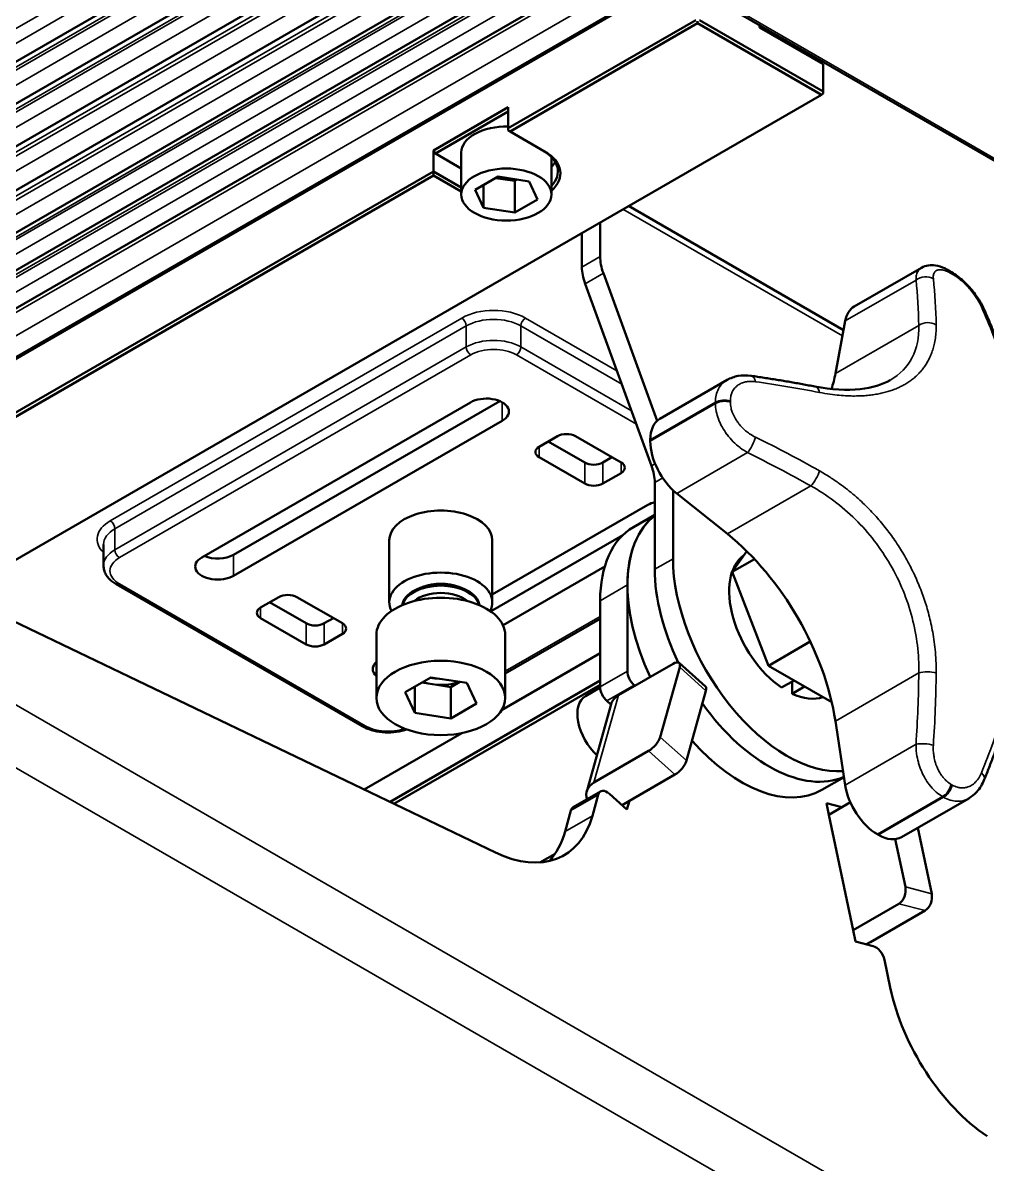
# Model space of a CAD drawing. Header units: millimetres. Extents: x 0 to 3000, y 0 to 3000.
# Drawn here: x 1003 to 1077.9, y 812.2 to 900.9 of the extents above; entities that cross this region are included whole.
import ezdxf

# ---------------------------------------------------------------- set-up
doc = ezdxf.new("R2010")
doc.units = ezdxf.units.MM
doc.layers.add('Visible (ANSI)', color=7, linetype='Continuous', lineweight=50)
doc.layers.add('Visible Narrow (ANSI)', color=7, linetype='Continuous', lineweight=35)

msp = doc.modelspace()

# ---------------------------------------------------------------- linework, layer by layer
at = {"layer": 'Visible (ANSI)'}
for p, q in [((1054.0178, 927.6239), (499.57, 607.5133)), ((1054.3794, 924.5743), (878.9383, 823.2834)), ((1054.7487, 921.4592), (884.0781, 822.9225)), ((1055.127, 918.2683), (887.9285, 821.7362)), ((1055.3853, 915.1171), (890.7021, 820.0372)), ((1055.3899, 912.2042), (892.3579, 818.0776)), ((1055.3899, 909.2543), (893.4488, 815.7575)), ((1055.2478, 905.2407), (907.0382, 819.6719)), ((1107.7308, 873.2305), (1057.4118, 902.2822)), ((1040.6814, 892.6667), (1055.2478, 901.0766)), ((1055.3892, 900.8317), (1055.3892, 900.995)), ((1055.5306, 901.0766), (1065.1473, 895.5244)), ((1040.8228, 892.4217), (1055.3892, 900.8317)), ((1055.3892, 900.8317), (1065.0059, 895.2795)), ((1060.1975, 900.5051), (1060.1975, 900.6738)), ((1065.1473, 897.6473), (1060.1975, 900.5051)), ((1065.1473, 895.5244), (1065.1473, 897.6473)), ((1065.0059, 895.2795), (997.8457, 856.5045)), ((1065.0059, 895.2795), (1065.1473, 895.3611)), ((1065.1473, 895.3611), (1065.1473, 895.5244)), ((1040.6814, 894.2997), (1034.8831, 890.9521)), ((1040.6814, 893.9731), (1035.0245, 890.7071)), ((1040.6814, 892.6667), (1040.6814, 894.2997)), ((1040.6814, 892.6667), (1040.6814, 892.5034)), ((1040.6814, 892.5034), (1040.8228, 892.4217)), ((1043.5098, 890.8704), (1040.8228, 892.4217)), ((1034.8831, 890.9521), (1034.8831, 889.3191)), ((1034.8831, 890.9521), (1035.0245, 890.7071)), ((1037.04, 889.5435), (1035.0245, 890.7071)), ((1037.04, 890.7888), (1037.04, 887.5228)), ((1044.04, 890.4371), (1044.04, 887.5228)), ((984.1128, 860.0068), (1034.8831, 889.3191)), ((984.2543, 859.7619), (1034.8831, 888.9925)), ((1034.8831, 888.9925), (1034.8831, 889.3191)), ((1034.8831, 889.3191), (1037.04, 888.0738)), ((1034.8831, 888.9925), (1037.04, 887.7472)), ((1038.1251, 887.8963), (1039.8929, 888.917)), ((1041.187, 888.5781), (1039.7034, 888.8076)), ((1042.3077, 888.5434), (1039.8929, 888.917)), ((1041.3765, 888.6875), (1041.187, 888.5781)), ((1041.187, 888.5781), (1041.187, 886.1286)), ((1042.9548, 887.1492), (1042.3077, 888.5434)), ((1038.1251, 887.8963), (1038.7722, 886.5021)), ((1038.7722, 888.2699), (1038.7722, 886.5021)), ((1042.9548, 887.1492), (1041.187, 886.1286)), ((1038.7722, 886.5021), (1041.187, 886.1286)), ((1050.0303, 886.6333), (1066.7226, 876.996)), ((1047.8232, 882.7054), (1047.8232, 885.3591)), ((1046.4089, 881.8889), (1046.4089, 884.5426)), ((1052.2495, 869.9542), (1048.0727, 881.4087)), ((1067.5539, 878.822), (1072.7744, 881.836)), ((1072.7744, 881.836), (1072.7743, 881.836)), ((1046.6585, 880.5922), (1051.8162, 866.4476)), ((1066.8549, 877.7071), (1066.0925, 873.6114)), ((1071.6097, 874.1744), (1071.6097, 874.1744)), ((1057.6783, 873.1203), (1052.4579, 870.1063)), ((1070.3559, 873.1089), (1070.3559, 873.1089)), ((1037.7469, 871.3765), (1016.8872, 859.3332)), ((1019.3621, 859.5373), (1040.0323, 871.4713)), ((1019.3621, 857.9044), (1040.2218, 869.9477)), ((1044.4998, 868.7433), (1043.0855, 867.9269)), ((1043.7926, 868.3351), (1046.6211, 866.7021)), ((1049.4495, 866.7021), (1045.914, 868.7433)), ((1043.0855, 867.1104), (1046.6211, 865.0691)), ((1048.0353, 866.7021), (1048.7424, 867.1104)), ((1048.0353, 865.0691), (1049.4495, 865.8856)), ((1052.0658, 858.4147), (1052.0658, 865.1508)), ((1053.48, 859.2312), (1053.48, 864.5557)), ((1053.7729, 864.2999), (1057.7011, 861.1516)), ((1064.8346, 864.5034), (1064.8347, 864.5034)), ((1051.5355, 863.4157), (1039.4488, 856.4375)), ((1050.412, 861.6874), (1052.0658, 862.6422)), ((1039.3202, 855.1384), (1049.5909, 861.0683)), ((1009.2557, 858.7004), (1009.2557, 860.3334)), ((1031.4488, 860.66), (1031.4488, 855.8427)), ((1039.4488, 860.66), (1039.4488, 855.8427)), ((1059.203, 859.8136), (1058.0762, 858.2105)), ((1040.2784, 854.0587), (1048.1767, 858.6188)), ((1058.0762, 858.2105), (1059.798, 859.2046)), ((1058.0762, 858.2105), (1060.9046, 850.9207)), ((996.4395, 857.1799), (1039.6897, 836.4068)), ((1010.2379, 857.2468), (1029.3298, 846.2241)), ((1049.9445, 850.493), (1049.9445, 857.1899)), ((1022.8623, 856.2509), (1021.4481, 855.4345)), ((1022.1552, 855.8427), (1024.9836, 854.2097)), ((1027.812, 854.2097), (1024.2765, 856.2509)), ((1047.8232, 849.2682), (1047.8232, 855.9652)), ((1021.4481, 854.618), (1024.9836, 852.5767)), ((1026.3978, 854.2097), (1027.1049, 854.618)), ((1040.4488, 850.3137), (1047.8232, 854.5713)), ((1026.3978, 852.5767), (1027.812, 853.3932)), ((1030.4488, 848.4126), (1030.4488, 853.3116)), ((1040.4488, 848.4126), (1040.4488, 853.3116)), ((1060.9046, 850.9207), (1064.1437, 852.7908)), ((1072.4525, 852.5486), (1072.4524, 852.5486)), ((1047.8232, 851.8827), (1040.1719, 847.4652)), ((1049.2374, 848.6167), (1053.48, 851.0662)), ((1052.4838, 845.3774), (1053.9979, 850.797)), ((1056.0029, 849.2971), (1053.9589, 851.1327)), ((1060.9046, 850.9207), (1065.8071, 848.0903)), ((1031.5044, 840.3382), (1047.8232, 849.7598)), ((1032.6793, 848.8549), (1034.6827, 850.0115)), ((1034.4797, 849.5315), (1033.9841, 849.6082)), ((1035.1357, 849.4301), (1034.4797, 849.5315)), ((1037.4711, 849.5802), (1034.6827, 850.0115)), ((1036.2148, 849.2631), (1036.9134, 849.6664)), ((1038.2183, 847.9703), (1037.4711, 849.5802)), ((1062.8809, 849.7797), (1061.9085, 849.2183)), ((1062.7292, 849.6921), (1062.7292, 848.7445)), ((1031.8132, 840.1899), (1047.8232, 849.4332)), ((1032.6793, 848.8549), (1033.4265, 847.245)), ((1033.4265, 849.2862), (1033.4265, 847.245)), ((1036.2148, 849.2631), (1035.1357, 849.4301)), ((1036.2148, 849.2631), (1036.2148, 846.8136)), ((1047.8242, 849.2237), (1046.6767, 848.5612)), ((1050.5188, 849.3566), (1050.4623, 849.4073)), ((1056.0418, 848.9613), (1054.5278, 843.5418)), ((1062.7292, 848.7445), (1063.7015, 849.3059)), ((1036.2148, 846.8136), (1038.2183, 847.9703)), ((1046.7812, 841.1566), (1048.6737, 847.9311)), ((1048.341, 848.1825), (1048.6632, 847.8932)), ((1033.4265, 847.245), (1036.2148, 846.8136)), ((1066.0925, 846.6172), (1066.8549, 841.6411)), ((1037.0897, 845.6857), (1029.4973, 841.3022)), ((1051.5875, 844.2918), (1047.3448, 841.8423)), ((1053.6314, 842.4561), (1050.0959, 840.4149)), ((1065.0333, 841.2615), (1066.7603, 842.2586)), ((1047.8548, 841.1498), (1045.7334, 839.925)), ((1047.217, 839.2616), (1047.6734, 840.8956)), ((1048.544, 840.9612), (1049.9066, 839.7374)), ((1071.2259, 837.5991), (1076.4464, 840.6131)), ((1076.4464, 840.6131), (1076.4464, 840.6131)), ((1049.5215, 840.0833), (1050.0959, 840.4149)), ((1049.9066, 839.7374), (1050.0959, 840.4149)), ((1065.389, 840.2392), (1065.5782, 839.3432)), ((1066.5944, 839.9299), (1065.389, 840.2392)), ((1067.2535, 840.3104), (1065.5782, 839.3432)), ((1045.5521, 839.6709), (1045.0956, 838.0369)), ((1065.5782, 839.3432), (1067.4707, 830.3835)), ((1072.4861, 838.3267), (1073.5681, 833.2045)), ((1071.5241, 833.7289), (1070.7401, 837.4406)), ((1044.3181, 836.3052), (1043.1514, 835.6316)), ((1071.0063, 832.4247), (1067.4707, 830.3835)), ((1068.8076, 829.4508), (1073.0502, 831.9002)), ((1067.4707, 830.3835), (1067.66, 829.4875)), ((1067.66, 829.4875), (1069.0226, 829.1379)), ((1069.8932, 828.0671), (1070.3497, 825.9059))]:
    msp.add_line(p, q, dxfattribs=at)
for centre, major_axis, ratio, start_param, end_param in [((1040.54, 890.7888), (-3.5, 0), 0.5773503, 4.6719719, 6.2831853), ((1040.54, 889.3191), (4, 0), 0.5773503, 5.7778248, 7.0685835), ((1040.54, 889.1558), (4.2, 0), 0.5773503, 5.6974998, 7.0685835), ((1040.54, 890.7888), (4, 0), 0.5773503, 5.7778248, 5.9593572), ((1049.9445, 881.4807), (-1.5, 2.5981), 0.5773503, 0.7853982, 1.2753555), ((1048.5303, 880.6642), (1.5, -2.5981), 0.5773503, 3.9269908, 4.4169481), ((1074.4135, 880.7534), (0.4982, 0.8671), 0.5787228, 6.2831851, 6.2831981), ((1074.4943, 880.7068), (0.5018, 0.865), 0.5759744, 6.283173, 6.2831851), ((1069.3539, 875.7043), (-1.8, 3.1177), 0.5773503, 0, 0.593699), ((1076.7272, 878.1986), (0.9152, 0.4031), 0.5974573, 0.0000411, 0.0000574), ((1059.4041, 872.4483), (0.1425, 0.9898), 0.4927311, 0.000012, 0.0000302), ((1055.6802, 881.9564), (7.5, -12.9904), 0.5773503, 0.4780229, 0.593699), ((1038.9843, 870.6621), (1.75, 0), 0.5773503, 5.4977871, 8.6393798), ((1054.2579, 866.9886), (-1.8, 3.1177), 0.5773503, 0, 0.7830604), ((1045.2069, 868.3351), (-1, 0), 0.5773503, 3.9269908, 5.4977871), ((1069.3899, 858.2105), (-12.5, 21.6506), 0.5773503, 0.7830241, 0.7877722), ((1054.2579, 866.9054), (1.8, -3.1177), 0.5773503, 3.9293286, 5.306088), ((1043.7926, 867.5186), (-1, 0), 0.5773503, 5.4977871, 7.0685835), ((1047.3282, 867.1104), (-1, 0), 0.5773503, 0.7853982, 2.3561945), ((1048.7424, 866.2939), (1, 0), 0.5773503, 5.4977871, 7.0685835), ((1049.9445, 866.3755), (1.5, -2.5981), 0.5773503, 0.7853982, 1.2753555), ((1047.3282, 865.4774), (1, 0), 0.5773503, 3.9269908, 5.4977871), ((1035.4488, 860.66), (4, 0), 0.5773503, 0, 3.1415927), ((1052.7729, 862.7013), (-1.75, 0), 0.5773503, 5.1283411, 5.4977871), ((1058.7833, 852.0868), (-6.25, 10.8253), 0.5773503, 0.077915, 1.4288993), ((1058.7833, 852.0868), (-6.25, 10.8253), 0.5773503, 0.077915, 0.7853982), ((1056.662, 850.8621), (-6.25, 10.8253), 0.5773503, 0, 0.7853982), ((1055.6802, 850.2953), (7.5, -12.9904), 0.5773503, 0.9770973, 2.1644954), ((1018.1247, 858.6188), (-1.75, 0), 0.5773503, 5.4977871, 8.6393798), ((1018.1247, 860.2518), (-1.75, 0), 0.5773503, 0.9287457, 2.3561945), ((1062.3188, 854.1281), (6.25, -10.8253), 0.5773503, 3.9269908, 6.0147783), ((1062.3188, 854.1281), (-3.165, 5.4819), 0.5773503, 0.0557902, 2.2643974), ((1060.9046, 853.3116), (6.25, -10.8253), 0.5773503, 3.9269908, 4.5791795), ((1060.9046, 853.3116), (-6.25, 10.8253), 0.5773503, 0.7853982, 1.4375868), ((1035.4488, 855.8427), (-4, 0), 0.5773503, 2.8459063, 6.5788716), ((1035.4488, 855.5077), (3, 0), 0.5773503, 0.0671466, 3.0744461), ((1035.4488, 855.4056), (-3, 0), 0.5773503, 3.2726958, 6.1520822), ((1035.4488, 855.1522), (-2.4625, 0), 0.5773503, 3.7343699, 5.6904081), ((1035.4488, 855.8427), (-2.5, 0), 0.5773503, 4.1238373, 5.3009407), ((1073.279, 854.5363), (-1.5, 2.5981), 0.5773503, 0.3371469, 0.3372387), ((1023.5694, 855.8427), (-1, 0), 0.5773503, 3.9269908, 5.4977871), ((1035.4488, 853.3116), (5, 0), 0.5773503, 0, 3.1415927), ((1022.1552, 855.0262), (-1, 0), 0.5773503, 5.4977871, 7.0685835), ((1025.6907, 854.618), (-1, 0), 0.5773503, 0.7853982, 2.3561945), ((1027.1049, 853.8015), (1, 0), 0.5773503, 5.4977871, 7.0685835), ((1025.6907, 852.985), (1, 0), 0.5773503, 3.9269908, 5.4977871), ((1031.9133, 850.6579), (-1.75, 0), 0.5773503, 5.70387, 6.8625006), ((1050.6516, 850.0847), (-0.5, 0.866), 0.5773503, 0.7853982, 2.0852476), ((1053.2908, 850.3888), (0.6682, 0.744), 0.4017631, 5.6010248, 7.1718211), ((1035.4488, 850.8621), (2.5, 0), 0.5773503, 4.1283488, 4.3143449), ((1035.4488, 851.352), (-2.5, 0), 0.5773503, 1.2409969, 1.5269431), ((1035.4488, 850.8621), (2.5, 0), 0.5773503, 4.5868342, 5.315777), ((1048.5303, 848.86), (0.5, -0.866), 0.5773503, 3.9269908, 5.2268403), ((1050.6, 847.3929), (-1.9262, 0.5381), 0.7108116, 5.6752338, 6.2831853), ((1055.3347, 848.5531), (0.6682, 0.744), 0.4017631, 5.6010248, 6.2831853), ((1062.3188, 854.1281), (3.165, -5.4819), 0.5773503, 5.5895842, 6.176236), ((1048.1767, 845.9631), (-1.5, 2.5981), 0.5773503, 0, 2.0646172), ((1060.9046, 853.3116), (6.25, -10.8253), 0.5773503, 4.8773776, 6.2213482), ((1060.9046, 853.3116), (6.25, -10.8253), 0.5773503, 4.8773776, 6.2213482), ((1051.7767, 844.9692), (-0.6682, -0.744), 0.4017631, 0.8886358, 2.4594322), ((1058.7833, 852.0868), (6.25, -10.8253), 0.5773503, 5.0505452, 6.2831853), ((1053.8207, 843.1335), (0.6682, 0.744), 0.4017631, 4.0302285, 5.6010248), ((1048.7075, 840.6185), (-1.9262, 0.5381), 0.7108116, 5.6752338, 6.7118638), ((1069.3539, 840.7584), (1.8, -3.1177), 0.5773503, 4.11869, 5.4954472), ((1076.7272, 842.4437), (0.9285, -0.3715), 0.4927311, 6.2831461, 6.2831602), ((1048.3548, 840.2837), (-0.5, 0.866), 0.5773503, 5.2268403, 6.7976366), ((1046.2334, 839.059), (-0.5, 0.866), 0.5773503, 0, 0.5144513), ((1038.9731, 846.6654), (6.05, -10.4789), 0.5773503, 5.5816368, 6.7976366), ((1036.8518, 845.4407), (6.05, -10.4789), 0.5773503, 0.1762265, 0.5144513), ((1069.3899, 858.2105), (-12.5, 21.6506), 0.5773503, 2.3538201, 2.3585689), ((1069.4259, 840.7168), (1.8, -3.1177), 0.5773503, 5.5001271, 6.2831853), ((1070.817, 833.3207), (-0.2485, -0.9686), 0.7108116, 0.6079515, 2.1787478), ((1072.861, 832.7962), (0.2485, 0.9686), 0.7108116, 3.7495442, 5.3203405), ((1067.4449, 829.8004), (-1.9568, -0.4133), 0.4017631, 2.0326584, 2.2529568), ((1069.2119, 828.2419), (0.5, -0.866), 0.5773503, 1.056345, 2.6271413), ((1078.5935, 823.7905), (6.05, -10.4789), 0.5773503, 4.1979377, 5.4139375)]:
    msp.add_ellipse(centre, major_axis=major_axis, ratio=ratio, start_param=start_param, end_param=end_param, dxfattribs=at)
for centre, major_axis in [((1040.54, 887.5228), (-3.5, 0)), ((1035.4488, 848.4126), (-5, 0))]:
    msp.add_ellipse(centre, major_axis=major_axis, ratio=0.5773503, dxfattribs=at)
for points, knots in [([(1072.7744, 881.836), (1072.9365, 881.9296), (1073.1167, 881.99), (1073.4853, 882.0477), (1073.6763, 882.0434), (1074.1052, 881.9776), (1074.345, 881.899), (1074.6924, 881.7402), (1074.8021, 881.6834), (1074.9117, 881.6205)], [0, 0, 0, 0, 0.06827393, 0.06827393, 0.14007674, 0.14007674, 0.23397992, 0.23397992, 0.27724553, 0.27724553, 0.27724553, 0.27724553]), ([(1074.9117, 881.6205), (1074.9173, 881.6172), (1074.9229, 881.614), (1074.9342, 881.6075), (1074.9398, 881.6043), (1074.9511, 881.5978), (1074.9567, 881.5945), (1074.9679, 881.588), (1074.9735, 881.5848), (1074.9848, 881.5783), (1074.9904, 881.575), (1074.996, 881.5718)], [3.139212482, 3.139212482, 3.139212482, 3.139212482, 3.1401645504, 3.1401645504, 3.1411166188, 3.1411166188, 3.1420686872, 3.1420686872, 3.1430207555, 3.1430207555, 3.1439728239, 3.1439728239, 3.1439728239, 3.1439728239]), ([(1074.996, 881.5717), (1075.3086, 881.3904), (1075.6267, 881.1545), (1076.2, 880.6434), (1076.4647, 880.3682), (1076.9292, 879.8093), (1077.1365, 879.5202), (1077.4385, 879.023), (1077.5503, 878.8106), (1077.6424, 878.6017)], [0, 0, 0, 0, 0.123522, 0.123522, 0.23518334, 0.23518334, 0.34251002, 0.34251002, 0.42183609, 0.42183609, 0.42183609, 0.42183609]), ([(1079.4103, 874.1175), (1079.3024, 874.4252), (1079.1925, 874.7312), (1078.9687, 875.3397), (1078.8547, 875.6422), (1078.6229, 876.2438), (1078.505, 876.5428), (1078.2653, 877.1373), (1078.1435, 877.4327), (1077.8959, 878.02), (1077.7701, 878.3118), (1077.6424, 878.6017)], [3.343062505, 3.343062505, 3.343062505, 3.343062505, 3.358264909, 3.358264909, 3.373467313, 3.373467313, 3.388669717, 3.388669717, 3.403872121, 3.403872121, 3.419074525, 3.419074525, 3.419074525, 3.419074525]), ([(1057.6783, 873.1203), (1057.9392, 873.2709), (1058.232, 873.3742), (1058.8603, 873.4856), (1059.2051, 873.4872), (1059.5466, 873.4381)], [0.00001323, 0.00001323, 0.00001323, 0.00001323, 0.10327201, 0.10327201, 0.21503406, 0.21503406, 0.21503406, 0.21503406]), ([(1064.4988, 872.6066), (1064.1764, 872.6688), (1063.8524, 872.7297), (1063.2012, 872.8487), (1062.8741, 872.9069), (1062.2167, 873.0205), (1061.8864, 873.0759), (1061.223, 873.1841), (1060.8897, 873.2368), (1060.2203, 873.3395), (1059.8842, 873.3895), (1059.5466, 873.4381)], [3.343062505, 3.343062505, 3.343062505, 3.343062505, 3.358264909, 3.358264909, 3.373467313, 3.373467313, 3.388669717, 3.388669717, 3.403872121, 3.403872121, 3.419074525, 3.419074525, 3.419074525, 3.419074525]), ([(1064.4988, 872.6066), (1065.7778, 872.3598), (1066.9876, 872.291), (1068.9415, 872.5034), (1069.7376, 872.7519), (1070.3559, 873.1089)], [0, 0, 0, 0, 0.47574693, 0.47574693, 0.90568964, 0.90568964, 0.90568964, 0.90568964]), ([(1010.2379, 857.2468), (1010.1257, 857.3116), (1010.02, 857.3828), (1009.8241, 857.5384), (1009.734, 857.6229), (1009.5726, 857.8057), (1009.5014, 857.9041), (1009.3832, 858.1142), (1009.3362, 858.226), (1009.2724, 858.4587), (1009.2557, 858.5795), (1009.2557, 858.7004)], [0, 0, 0, 0, 0.15707963, 0.15707963, 0.31415927, 0.31415927, 0.4712389, 0.4712389, 0.62831853, 0.62831853, 0.78539816, 0.78539816, 0.78539816, 0.78539816]), ([(1032.7939, 845.9664), (1032.738, 845.9471), (1032.6812, 845.9289), (1032.3568, 845.8335), (1032.0734, 845.7807), (1031.495, 845.7278), (1031.2001, 845.7278), (1030.6218, 845.7807), (1030.3384, 845.8335), (1029.8046, 845.9905), (1029.5542, 846.0946), (1029.3298, 846.2241)], [4.9587931, 4.9587931, 4.9587931, 4.9587931, 5.0265482, 5.0265482, 5.3407075, 5.3407075, 5.6548668, 5.6548668, 5.969026, 5.969026, 6.2831853, 6.2831853, 6.2831853, 6.2831853]), ([(1077.6557, 842.0722), (1077.7824, 842.3889), (1077.9072, 842.705), (1078.1529, 843.336), (1078.2739, 843.651), (1078.512, 844.2797), (1078.6291, 844.5934), (1078.8594, 845.2195), (1078.9726, 845.5319), (1079.1951, 846.1553), (1079.3044, 846.4664), (1079.4117, 846.7767)], [2.864110781, 2.864110781, 2.864110781, 2.864110781, 2.879313185, 2.879313185, 2.89451559, 2.89451559, 2.909717994, 2.909717994, 2.924920398, 2.924920398, 2.940122802, 2.940122802, 2.940122802, 2.940122802]), ([(1077.6557, 842.0722), (1077.5137, 841.7173), (1077.3151, 841.3896), (1076.8874, 840.9188), (1076.6768, 840.7461), (1076.4464, 840.6131)], [0, 0, 0, 0, 0.12382185, 0.12382185, 0.21497857, 0.21497857, 0.21497857, 0.21497857])]:
    msp.add_open_spline(points, degree=3, knots=knots, dxfattribs=at)
at = {"layer": 'Visible Narrow (ANSI)'}
for p, q in [((1053.7328, 930.0279), (494.2018, 606.9825)), ((1053.8599, 928.9562), (496.89, 607.3895)), ((1054.0648, 927.2278), (500.2819, 607.501)), ((1054.0917, 927.0005), (500.6764, 607.486)), ((1054.2191, 925.9265), (875.785, 822.9075)), ((1054.3944, 924.1459), (879.7343, 823.3058)), ((1054.4173, 923.9273), (880.1369, 823.3065)), ((1054.5849, 922.841), (882.0237, 823.2128)), ((1054.7417, 921.0039), (884.6531, 822.8032)), ((1054.776, 920.7109), (885.0388, 822.7131)), ((1054.9611, 919.6678), (886.3731, 822.3335)), ((1055.1773, 917.8437), (888.3628, 821.5333)), ((888.6572, 821.3852), (1055.2126, 917.546)), ((1055.3167, 916.4904), (889.6243, 820.8279)), ((1055.3895, 914.7901), (890.9291, 819.8388)), ((891.062, 819.7159), (1055.3895, 914.5904)), ((1055.3899, 913.4716), (891.7401, 818.9883)), ((1055.3895, 911.8744), (892.4892, 817.8239)), ((892.5743, 817.6392), (1055.3895, 911.6406)), ((1055.3899, 910.5217), (892.8776, 816.6952)), ((1055.3895, 908.9246), (893.7335, 815.5924)), ((895.2938, 814.6872), (1055.3895, 907.1185)), ((1056.0679, 905.8772), (896.7046, 813.8688)), ((1057.6741, 902.3143), (1107.9931, 873.2626)), ((1066.6373, 876.5379), (1049.5909, 886.3797)), ((1046.4089, 881.8889), (1047.8232, 882.7054)), ((1048.0727, 881.4087), (1046.6585, 880.5922)), ((1072.3514, 880.8805), (1066.8549, 877.7071)), ((1009.7808, 862.1705), (1037.0751, 877.9289)), ((1042.0249, 877.9289), (1049.1242, 873.8301)), ((1037.4287, 877.3166), (1010.1344, 861.5582)), ((1037.4287, 875.6836), (1037.4287, 877.3166)), ((1049.5014, 872.7959), (1041.6713, 877.3166)), ((1041.6713, 877.3166), (1041.6713, 875.6836)), ((1066.0925, 873.6114), (1072.5661, 877.3489)), ((1010.1344, 859.9252), (1037.4287, 875.6836)), ((1041.6713, 875.6836), (1050.2556, 870.7274)), ((1037.7822, 875.0712), (1010.4879, 859.3128)), ((1050.6327, 869.6932), (1041.3178, 875.0712)), ((1071.3114, 873.8394), (1071.3113, 873.8394)), ((1040.2218, 869.9477), (1040.2218, 871.3765)), ((1051.7123, 868.4652), (1056.7762, 871.389)), ((1056.7762, 871.2918), (1051.7123, 868.3683)), ((1043.0855, 867.9269), (1043.0855, 867.1104)), ((1059.2694, 867.4733), (1053.7729, 864.2999)), ((1046.6211, 865.0691), (1046.6211, 866.7021)), ((1048.0353, 866.7021), (1048.0353, 865.0691)), ((1049.4495, 865.8856), (1049.4495, 866.7021)), ((1051.8162, 866.4476), (1052.0936, 866.6077)), ((1052.6822, 865.5066), (1052.0658, 865.1508)), ((1057.7011, 861.1516), (1064.1746, 864.8891)), ((1010.1344, 861.5582), (1010.1344, 859.9252)), ((1019.3621, 859.5373), (1019.3621, 857.9044)), ((1052.0658, 858.4147), (1053.48, 859.2312)), ((1010.4879, 857.2716), (1029.5798, 846.2489)), ((1049.9445, 857.1899), (1047.8232, 855.9652)), ((1021.4481, 855.4345), (1021.4481, 854.618)), ((1024.9836, 852.5767), (1024.9836, 854.2097)), ((1026.3978, 854.2097), (1026.3978, 852.5767)), ((1027.812, 853.3932), (1027.812, 854.2097)), ((1040.4488, 850.4828), (1047.8232, 854.7404)), ((995.1437, 852.0868), (1122.4229, 778.6021)), ((1047.8232, 849.2682), (1049.9445, 850.493)), ((1053.9979, 850.797), (1056.0418, 848.9613)), ((1072.5661, 850.3547), (1066.0925, 846.6172)), ((1049.2374, 848.6167), (1047.3448, 841.8423)), ((1050.4623, 849.4073), (1048.341, 848.1825)), ((1120.3016, 774.9279), (993.0224, 848.4126)), ((1054.5278, 843.5418), (1052.4838, 845.3774)), ((1053.6314, 842.4561), (1051.5875, 844.2918)), ((1066.8549, 841.6411), (1072.3514, 844.8145)), ((1047.6734, 840.8956), (1045.5521, 839.6709)), ((1069.3479, 837.8224), (1074.4118, 840.7462)), ((1074.4959, 840.6976), (1069.4319, 837.7739)), ((1045.0956, 838.0369), (1047.217, 839.2616)), ((1073.5681, 833.2045), (1071.5241, 833.7289)), ((1073.0502, 831.9002), (1071.0063, 832.4247))]:
    msp.add_line(p, q, dxfattribs=at)
for centre, major_axis, ratio, start_param, end_param in [((1074.4135, 880.7534), (0.4982, 0.8671), 0.5787228, 5.813782, 6.2831853), ((1074.4943, 880.7068), (0.5018, 0.865), 0.5759744, 5.8161621, 6.2831732), ((1075.1257, 861.5221), (-12.1559, 21.0547), 0.5773503, 5.495407, 5.5001673), ((1073.0456, 880.3242), (-0.994, -0.1091), 0.8090437, 3.9097891, 5.3930483), ((1017.3932, 835.586), (-47.9386, -59.8143), 0.4567734, 2.6367772, 2.7127892), ((1018.0266, 835.0783), (48.5616, 60.5916), 0.4567734, 5.7783699, 5.8543819), ((1076.7272, 878.1986), (0.9151, 0.4031), 0.5974573, 0.0000163, 0.4786286), ((1027.4875, 829.6161), (-25.8632, -73.2165), 0.6767752, 2.4415903, 2.5176024), ((1039.55, 876.5001), (-3.5, 0), 0.5773503, 3.9269908, 5.4977871), ((1037.0751, 877.5207), (-0.25, 0.433), 0.5773503, 3.9269908, 5.4977871), ((1042.0249, 877.5207), (-0.25, -0.433), 0.5773503, 3.9269908, 5.4977871), ((1039.55, 876.0918), (-3, 0), 0.5773503, 3.9269908, 5.4977871), ((1073.2602, 876.7925), (0.9999, 0.0151), 0.7786198, 0.8430347, 2.3262939), ((1039.55, 874.4588), (3, 0), 0.5773503, 0.7853982, 2.3561945), ((1037.7822, 875.4794), (-0.25, 0.433), 0.5773503, 0.7853982, 2.3561945), ((1039.55, 874.0506), (2.5, 0), 0.5773503, 0.7853982, 2.3561945), ((1041.3178, 875.4794), (-0.25, -0.433), 0.5773503, 0.7853982, 2.3561945), ((1059.4041, 872.4483), (0.1425, 0.9898), 0.4927311, 5.3525441, 6.2831853), ((1021.839, 837.2794), (76.7547, 11.7598), 0.4567734, 0.9077552, 0.9837672), ((1064.3093, 871.6247), (0.1895, 0.9819), 0.5475531, 5.3773607, 6.2831857), ((1057.4834, 870.9788), (-1, 0.0021), 0.5787228, 4.2453715, 5.4989801), ((1057.4834, 870.8855), (1, 0.0021), 0.5759744, 1.1013987, 2.3550072), ((1074.4539, 861.1342), (-12.5, 21.6506), 0.5773503, 0.783018, 0.7877783), ((1075.1257, 861.5221), (12.1559, -21.0547), 0.5773503, 3.9246106, 3.929371), ((1059.4041, 868.1971), (-0.441, -0.8975), 0.2811448, 0.7827334, 2.2659927), ((1021.839, 826.3549), (-76.339, 14.21), 0.6767752, 4.2445347, 4.3205467), ((1021.7161, 825.6944), (75.3597, -14.0277), 0.6767752, 1.102942, 1.178954), ((1064.3093, 865.6129), (0.4913, 0.871), 0.3320011, 3.9417576, 5.4250167), ((1012.2557, 860.7417), (-3.5, 0), 0.5773503, 5.4977871, 6.8242848), ((1009.7808, 861.7623), (0.25, -0.433), 0.5773503, 0.7853982, 2.3561945), ((1012.2557, 860.3334), (-3, 0), 0.5773503, 5.4977871, 6.2831853), ((1012.2557, 858.7004), (-3, 0), 0.5773503, 5.4977871, 6.2831853), ((1012.2557, 858.2922), (-2.5, 0), 0.5773503, 5.4977871, 7.0685835), ((1010.4879, 859.7211), (0.25, -0.433), 0.5773503, 3.9269908, 5.4977871), ((1010.4879, 857.6798), (-0.25, -0.433), 0.5773503, 0, 0.7853982), ((1073.2602, 850.1095), (-0.9999, 0.0101), 0.3320011, 3.9997613, 5.4830204), ((1017.3932, 833.1818), (-25.5315, -72.2773), 0.6767752, 1.9626386, 2.0386506), ((1018.0266, 832.9581), (25.8632, 73.2165), 0.6767752, 5.1042313, 5.1802433), ((1027.4875, 827.4958), (-48.5616, -60.5916), 0.4567734, 2.1578255, 2.2338375), ((1029.5798, 846.6571), (-0.25, -0.433), 0.5773503, 0, 0.7853982), ((1031.3476, 847.2695), (-2.5, 0), 0.5773503, 0.7853982, 2.108061), ((1073.0456, 844.5693), (0.9978, -0.0668), 0.2811448, 0.8756, 2.3588592), ((1076.7272, 842.4437), (0.9284, -0.3715), 0.4927311, 0, 0.9306412), ((1074.4135, 841.5617), (-0.5018, -0.865), 0.5759744, 0.7865854, 2.040194), ((1074.4943, 841.515), (0.4982, 0.8671), 0.5787228, 3.9257979, 5.1794065), ((1075.1257, 861.5221), (12.1559, -21.0547), 0.5773503, 5.495407, 5.5001673), ((1074.4539, 861.1342), (-12.5, 21.6506), 0.5773503, 2.3538143, 2.3585747)]:
    msp.add_ellipse(centre, major_axis=major_axis, ratio=ratio, start_param=start_param, end_param=end_param, dxfattribs=at)
for points, knots in [([(1072.7743, 881.836), (1072.7742, 881.8359), (1072.7741, 881.8359), (1072.7739, 881.8358), (1072.6771, 881.7798), (1072.5956, 881.7028), (1072.5325, 881.6112), (1072.4698, 881.5199), (1072.4248, 881.4152), (1072.3947, 881.296), (1072.3941, 881.2937), (1072.3935, 881.2914), (1072.393, 881.2891), (1072.3629, 881.167), (1072.349, 881.0293), (1072.3514, 880.8805)], [0.57319213, 0.57319213, 0.57319213, 0.57319213, 0.57339483, 0.57339483, 0.57339483, 0.71428571, 0.71428571, 0.71428571, 0.85445735, 0.85445735, 0.85445735, 0.85714286, 0.85714286, 0.85714286, 1, 1, 1, 1]), ([(1073.6991, 880.9615), (1073.6876, 881.0669), (1073.6886, 881.1634), (1073.7023, 881.249), (1073.712, 881.3097), (1073.7282, 881.3649), (1073.7507, 881.4139), (1073.7592, 881.4325), (1073.7686, 881.4502), (1073.779, 881.467), (1073.8173, 881.5295), (1073.8681, 881.5794), (1073.9306, 881.6155), (1073.9581, 881.6314), (1073.9879, 881.6447), (1074.0199, 881.6552), (1074.0592, 881.6681), (1074.1018, 881.6769), (1074.1474, 881.6814), (1074.2253, 881.6891), (1074.3121, 881.6844), (1074.4064, 881.6672), (1074.431, 881.6627), (1074.4561, 881.6574), (1074.4817, 881.6512), (1074.5548, 881.6335), (1074.6318, 881.6089), (1074.712, 881.5776), (1074.8304, 881.5314), (1074.9557, 881.4704), (1075.0848, 881.3962)], [0.00000001, 0.00000001, 0.00000001, 0.00000001, 0.14618123, 0.14618123, 0.14618123, 0.25, 0.25, 0.25, 0.28933425, 0.28933425, 0.28933425, 0.43552187, 0.43552187, 0.43552187, 0.5, 0.5, 0.5, 0.57932291, 0.57932291, 0.57932291, 0.71464924, 0.71464924, 0.71464924, 0.75, 0.75, 0.75, 0.85090309, 0.85090309, 0.85090309, 1, 1, 1, 1]), ([(1075.1666, 881.349), (1075.2875, 881.2789), (1075.412, 881.197), (1075.5375, 881.1051), (1075.6365, 881.0325), (1075.7361, 880.9538), (1075.8351, 880.8698), (1075.8574, 880.8509), (1075.8797, 880.8317), (1075.9019, 880.8123), (1076.0247, 880.7049), (1076.146, 880.5899), (1076.2635, 880.4695), (1076.3386, 880.3925), (1076.4122, 880.3134), (1076.4838, 880.2327), (1076.525, 880.1861), (1076.5657, 880.139), (1076.6055, 880.0915), (1076.7185, 879.9567), (1076.8253, 879.8185), (1076.9239, 879.6796), (1076.9622, 879.6258), (1076.9992, 879.5718), (1077.035, 879.5178), (1077.0956, 879.4264), (1077.1524, 879.335), (1077.205, 879.2445), (1077.2914, 879.0957), (1077.3665, 878.9491), (1077.4286, 878.8082)], [0, 0, 0, 0, 0.1396578, 0.1396578, 0.1396578, 0.25, 0.25, 0.25, 0.2748686, 0.2748686, 0.2748686, 0.4122439, 0.4122439, 0.4122439, 0.5, 0.5, 0.5, 0.5506311, 0.5506311, 0.5506311, 0.6942739, 0.6942739, 0.6942739, 0.75, 0.75, 0.75, 0.8445206, 0.8445206, 0.8445206, 1, 1, 1, 1]), ([(1064.8493, 872.1489), (1065.1412, 872.0926), (1065.4146, 872.0475), (1065.67, 872.0113), (1065.9254, 871.9751), (1066.1627, 871.9479), (1066.386, 871.9272), (1066.6094, 871.9065), (1066.8189, 871.8923), (1067.0176, 871.8833), (1067.2163, 871.8742), (1067.4043, 871.8702), (1067.5842, 871.8704), (1067.7642, 871.8705), (1067.9361, 871.8748), (1068.1016, 871.8826), (1068.2672, 871.8905), (1068.4264, 871.9019), (1068.5807, 871.9165), (1068.7349, 871.9311), (1068.8841, 871.949), (1069.0293, 871.9699), (1069.1745, 871.9908), (1069.3157, 872.0148), (1069.4537, 872.0419), (1069.5917, 872.0689), (1069.7264, 872.099), (1069.8584, 872.1322), (1069.9903, 872.1654), (1070.1195, 872.2016), (1070.2462, 872.2411), (1070.373, 872.2806), (1070.4972, 872.3233), (1070.6189, 872.3693), (1070.7407, 872.4153), (1070.8599, 872.4645), (1070.9763, 872.517), (1071.0928, 872.5695), (1071.2065, 872.6253), (1071.3171, 872.6842), (1071.4276, 872.7431), (1071.5351, 872.8051), (1071.6392, 872.8701), (1071.7433, 872.9351), (1071.844, 873.0031), (1071.9411, 873.0739), (1072.0383, 873.1447), (1072.1319, 873.2182), (1072.2218, 873.2944), (1072.3118, 873.3706), (1072.3981, 873.4495), (1072.4809, 873.5309), (1072.5636, 873.6123), (1072.6427, 873.6963), (1072.7185, 873.783), (1072.7943, 873.8697), (1072.8667, 873.9592), (1072.9359, 874.0518), (1073.0051, 874.1444), (1073.0711, 874.24), (1073.134, 874.3392), (1073.1969, 874.4384), (1073.2567, 874.5412), (1073.3136, 874.6483), (1073.3704, 874.7555), (1073.4242, 874.867), (1073.4749, 874.9839), (1073.5255, 875.1008), (1073.573, 875.223), (1073.6171, 875.3521), (1073.6612, 875.4812), (1073.7018, 875.6171), (1073.7384, 875.7619), (1073.7749, 875.9066), (1073.8074, 876.0603), (1073.8346, 876.2255), (1073.8618, 876.3908), (1073.8837, 876.5677), (1073.8983, 876.76), (1073.9128, 876.9523), (1073.9199, 877.16), (1073.9165, 877.3839)], [0, 0, 0, 0, 0.037037, 0.037037, 0.037037, 0.0740741, 0.0740741, 0.0740741, 0.1111111, 0.1111111, 0.1111111, 0.1481481, 0.1481481, 0.1481481, 0.1851852, 0.1851852, 0.1851852, 0.2222222, 0.2222222, 0.2222222, 0.2592593, 0.2592593, 0.2592593, 0.2962963, 0.2962963, 0.2962963, 0.3333333, 0.3333333, 0.3333333, 0.3703704, 0.3703704, 0.3703704, 0.4074074, 0.4074074, 0.4074074, 0.4444444, 0.4444444, 0.4444444, 0.4814815, 0.4814815, 0.4814815, 0.5185185, 0.5185185, 0.5185185, 0.5555556, 0.5555556, 0.5555556, 0.5925926, 0.5925926, 0.5925926, 0.6296296, 0.6296296, 0.6296296, 0.6666667, 0.6666667, 0.6666667, 0.7037037, 0.7037037, 0.7037037, 0.7407407, 0.7407407, 0.7407407, 0.7777778, 0.7777778, 0.7777778, 0.8148148, 0.8148148, 0.8148148, 0.8518519, 0.8518519, 0.8518519, 0.8888889, 0.8888889, 0.8888889, 0.9259259, 0.9259259, 0.9259259, 0.962963, 0.962963, 0.962963, 1, 1, 1, 1]), ([(1072.5661, 877.3489), (1072.5943, 876.4196), (1072.4218, 875.5721), (1072.0491, 874.8521), (1071.6765, 874.1323), (1071.1034, 873.5404), (1070.3559, 873.1089)], [0, 0, 0, 0, 0.25, 0.25, 0.25, 0.49997111, 0.49997111, 0.49997111, 0.49997111]), ([(1056.7762, 871.389), (1056.7767, 871.5846), (1056.7978, 871.771), (1056.8376, 871.9435), (1056.8775, 872.1159), (1056.9355, 872.2748), (1057.0124, 872.422), (1057.0892, 872.5691), (1057.1851, 872.7042), (1057.298, 872.8222), (1057.4092, 872.9386), (1057.5367, 873.0386), (1057.6782, 873.1203)], [0, 0, 0, 0, 0.14285714, 0.14285714, 0.14285714, 0.28571429, 0.28571429, 0.28571429, 0.42857143, 0.42857143, 0.42857143, 0.5694065, 0.5694065, 0.5694065, 0.5694065]), ([(1057.9346, 871.4946), (1057.9349, 871.634), (1057.9505, 871.7688), (1057.9811, 871.896), (1058.0052, 871.9965), (1058.0386, 872.0922), (1058.0809, 872.1821), (1058.0904, 872.2023), (1058.1004, 872.2223), (1058.1108, 872.242), (1058.1683, 872.3505), (1058.2393, 872.4496), (1058.3222, 872.5375), (1058.3751, 872.5936), (1058.4329, 872.6452), (1058.4951, 872.6919), (1058.531, 872.7189), (1058.5683, 872.7442), (1058.607, 872.7679), (1058.7167, 872.835), (1058.8374, 872.8886), (1058.9666, 872.928), (1059.0167, 872.9432), (1059.0681, 872.9564), (1059.1206, 872.9673), (1059.2096, 872.9859), (1059.3019, 872.9982), (1059.3966, 873.0042), (1059.5524, 873.0141), (1059.715, 873.007), (1059.8803, 872.9832)], [0, 0, 0, 0, 0.1396578, 0.1396578, 0.1396578, 0.25, 0.25, 0.25, 0.2748686, 0.2748686, 0.2748686, 0.412244, 0.412244, 0.412244, 0.5, 0.5, 0.5, 0.5506311, 0.5506311, 0.5506311, 0.6942739, 0.6942739, 0.6942739, 0.75, 0.75, 0.75, 0.8445206, 0.8445206, 0.8445206, 1, 1, 1, 1]), ([(1056.7762, 871.2918), (1056.7767, 871.093), (1056.7984, 870.8902), (1056.8377, 870.6905), (1056.8397, 870.68), (1056.8418, 870.6695), (1056.844, 870.6591), (1056.8829, 870.4701), (1056.9371, 870.2838), (1057.0061, 870.0972), (1057.0104, 870.0855), (1057.0148, 870.0738), (1057.0192, 870.0621), (1057.0895, 869.8769), (1057.1744, 869.6913), (1057.2785, 869.5003), (1057.2832, 869.4917), (1057.2879, 869.4831), (1057.2927, 869.4745), (1057.4005, 869.2795), (1057.529, 869.0797), (1057.6727, 868.8877), (1057.6748, 868.8849), (1057.6769, 868.8821), (1057.679, 868.8794), (1057.8274, 868.6819), (1057.9921, 868.4926), (1058.1619, 868.3218), (1058.3309, 868.1519), (1058.5044, 867.9997), (1058.6855, 867.8603), (1058.689, 867.8576), (1058.6925, 867.855), (1058.696, 867.8523), (1058.8809, 867.7108), (1059.0741, 867.5832), (1059.2694, 867.4733)], [0, 0, 0, 0, 0.14285714, 0.14285714, 0.14285714, 0.15034715, 0.15034715, 0.15034715, 0.28571429, 0.28571429, 0.28571429, 0.29421426, 0.29421426, 0.29421426, 0.42857143, 0.42857143, 0.42857143, 0.43460894, 0.43460894, 0.43460894, 0.57142857, 0.57142857, 0.57142857, 0.57339483, 0.57339483, 0.57339483, 0.71428571, 0.71428571, 0.71428571, 0.85445735, 0.85445735, 0.85445735, 0.85714286, 0.85714286, 0.85714286, 1, 1, 1, 1]), ([(1059.8803, 868.6767), (1059.7249, 868.7531), (1059.5719, 868.8426), (1059.4247, 868.9434), (1059.3202, 869.0151), (1059.2185, 869.0924), (1059.1207, 869.1748), (1059.0837, 869.2061), (1059.0472, 869.238), (1059.0113, 869.2707), (1058.8779, 869.392), (1058.753, 869.5228), (1058.6391, 869.6606), (1058.5889, 869.7214), (1058.5409, 869.7835), (1058.4952, 869.8468), (1058.439, 869.9247), (1058.3863, 870.0043), (1058.3376, 870.0851), (1058.2545, 870.223), (1058.1829, 870.3645), (1058.1242, 870.5073), (1058.1089, 870.5445), (1058.0945, 870.5819), (1058.0809, 870.6193), (1058.0423, 870.726), (1058.011, 870.833), (1057.9875, 870.9391), (1057.9528, 871.0959), (1057.935, 871.2509), (1057.9346, 871.4001)], [0.00000001, 0.00000001, 0.00000001, 0.00000001, 0.14618123, 0.14618123, 0.14618123, 0.25, 0.25, 0.25, 0.28933425, 0.28933425, 0.28933425, 0.43552187, 0.43552187, 0.43552187, 0.5, 0.5, 0.5, 0.57932291, 0.57932291, 0.57932291, 0.71464924, 0.71464924, 0.71464924, 0.75, 0.75, 0.75, 0.85090309, 0.85090309, 0.85090309, 1, 1, 1, 1]), ([(1073.9165, 850.3541), (1073.9199, 850.6881), (1073.9129, 851.0073), (1073.8985, 851.3103), (1073.8841, 851.6134), (1073.8623, 851.9003), (1073.8351, 852.1745), (1073.8079, 852.4486), (1073.7754, 852.71), (1073.7387, 852.9613), (1073.7021, 853.2127), (1073.6613, 853.4541), (1073.6171, 853.688), (1073.5728, 853.9219), (1073.5251, 854.1483), (1073.4743, 854.3689), (1073.4235, 854.5895), (1073.3697, 854.8044), (1073.3128, 855.0152), (1073.256, 855.226), (1073.1961, 855.4326), (1073.1332, 855.6365), (1073.0703, 855.8404), (1073.0043, 856.0415), (1072.9351, 856.2409), (1072.8658, 856.4402), (1072.7933, 856.6378), (1072.7175, 856.834), (1072.6417, 857.0302), (1072.5625, 857.225), (1072.4799, 857.4188), (1072.3972, 857.6127), (1072.3111, 857.8056), (1072.2214, 857.9974), (1072.1317, 858.1893), (1072.0385, 858.3801), (1071.9417, 858.5699), (1071.8448, 858.7597), (1071.7444, 858.9485), (1071.6405, 859.1359), (1071.5367, 859.3232), (1071.4294, 859.509), (1071.3191, 859.6927), (1071.2088, 859.8764), (1071.0955, 860.058), (1070.9793, 860.2372), (1070.8631, 860.4163), (1070.7442, 860.593), (1070.6228, 860.7668), (1070.5013, 860.9406), (1070.3775, 861.1116), (1070.251, 861.2801), (1070.1245, 861.4486), (1069.9954, 861.6145), (1069.8635, 861.7782), (1069.7316, 861.9419), (1069.597, 862.1033), (1069.459, 862.2629), (1069.3211, 862.4225), (1069.1798, 862.5804), (1069.0346, 862.737), (1068.8894, 862.8936), (1068.7402, 863.0489), (1068.5861, 863.2036), (1068.4319, 863.3583), (1068.2728, 863.5124), (1068.1072, 863.6667), (1067.9417, 863.8209), (1067.7696, 863.9753), (1067.5894, 864.1305), (1067.4091, 864.2856), (1067.2206, 864.4416), (1067.0217, 864.5987), (1066.8228, 864.7559), (1066.6134, 864.9143), (1066.3901, 865.0746), (1066.1668, 865.2349), (1065.9297, 865.3972), (1065.6737, 865.5618), (1065.4178, 865.7264), (1065.143, 865.8933), (1064.8493, 866.0589)], [0, 0, 0, 0, 0.037037, 0.037037, 0.037037, 0.0740741, 0.0740741, 0.0740741, 0.1111111, 0.1111111, 0.1111111, 0.1481481, 0.1481481, 0.1481481, 0.1851852, 0.1851852, 0.1851852, 0.2222222, 0.2222222, 0.2222222, 0.2592593, 0.2592593, 0.2592593, 0.2962963, 0.2962963, 0.2962963, 0.3333333, 0.3333333, 0.3333333, 0.3703704, 0.3703704, 0.3703704, 0.4074074, 0.4074074, 0.4074074, 0.4444444, 0.4444444, 0.4444444, 0.4814815, 0.4814815, 0.4814815, 0.5185185, 0.5185185, 0.5185185, 0.5555556, 0.5555556, 0.5555556, 0.5925926, 0.5925926, 0.5925926, 0.6296296, 0.6296296, 0.6296296, 0.6666667, 0.6666667, 0.6666667, 0.7037037, 0.7037037, 0.7037037, 0.7407407, 0.7407407, 0.7407407, 0.7777778, 0.7777778, 0.7777778, 0.8148148, 0.8148148, 0.8148148, 0.8518519, 0.8518519, 0.8518519, 0.8888889, 0.8888889, 0.8888889, 0.9259259, 0.9259259, 0.9259259, 0.962963, 0.962963, 0.962963, 1, 1, 1, 1]), ([(1064.1746, 864.8891), (1065.4161, 864.205), (1066.5901, 863.328), (1067.6382, 862.2927), (1068.6862, 861.2573), (1069.6082, 860.0633), (1070.3557, 858.7686), (1071.1033, 857.4739), (1071.6765, 856.0784), (1072.0492, 854.6529), (1072.4219, 853.2274), (1072.5943, 851.772), (1072.5661, 850.3547)], [0, 0, 0, 0, 0.25, 0.25, 0.25, 0.5, 0.5, 0.5, 0.75, 0.75, 0.75, 1, 1, 1, 1]), ([(1074.4118, 840.7462), (1074.2449, 840.843), (1074.0826, 840.9603), (1073.9292, 841.0935), (1073.9268, 841.0956), (1073.9243, 841.0977), (1073.9219, 841.0999), (1073.7734, 841.2295), (1073.6332, 841.3736), (1073.4997, 841.5334), (1073.4934, 841.541), (1073.487, 841.5487), (1073.4807, 841.5563), (1073.352, 841.7127), (1073.2298, 841.8842), (1073.1176, 842.0668), (1073.1085, 842.0816), (1073.0995, 842.0965), (1073.0905, 842.1114), (1072.9841, 842.289), (1072.8872, 842.4763), (1072.8014, 842.6707), (1072.7909, 842.6945), (1072.7806, 842.7184), (1072.7704, 842.7423), (1072.6876, 842.9379), (1072.6159, 843.1402), (1072.557, 843.3438), (1072.5496, 843.3693), (1072.5425, 843.3948), (1072.5355, 843.4204), (1072.4766, 843.6357), (1072.4319, 843.8517), (1072.4009, 844.0702), (1072.3988, 844.0845), (1072.3969, 844.0989), (1072.395, 844.1132), (1072.3639, 844.3464), (1072.3489, 844.5824), (1072.3514, 844.8145)], [0, 0, 0, 0, 0.1406297, 0.1406297, 0.1406297, 0.1428571, 0.1428571, 0.1428571, 0.2792273, 0.2792273, 0.2792273, 0.2857143, 0.2857143, 0.2857143, 0.4178474, 0.4178474, 0.4178474, 0.4285714, 0.4285714, 0.4285714, 0.5558578, 0.5558578, 0.5558578, 0.5714286, 0.5714286, 0.5714286, 0.6983913, 0.6983913, 0.6983913, 0.7142857, 0.7142857, 0.7142857, 0.8483481, 0.8483481, 0.8483481, 0.8571429, 0.8571429, 0.8571429, 1, 1, 1, 1]), ([(1075.0848, 841.6952), (1074.9639, 841.7653), (1074.8463, 841.8513), (1074.7346, 841.951), (1074.6463, 842.0298), (1074.5618, 842.1172), (1074.4818, 842.2122), (1074.4638, 842.2336), (1074.446, 842.2554), (1074.4285, 842.2775), (1074.3316, 842.3998), (1074.2423, 842.5333), (1074.1622, 842.6753), (1074.1109, 842.7661), (1074.0634, 842.8602), (1074.0199, 842.9572), (1073.9948, 843.0131), (1073.971, 843.0699), (1073.9487, 843.1275), (1073.8851, 843.2909), (1073.8328, 843.4605), (1073.7924, 843.633), (1073.7767, 843.6999), (1073.7628, 843.7672), (1073.7507, 843.8348), (1073.7302, 843.9495), (1073.715, 844.0648), (1073.7051, 844.1799), (1073.6887, 844.3693), (1073.6868, 844.5581), (1073.6991, 844.7419)], [0, 0, 0, 0, 0.1396578, 0.1396578, 0.1396578, 0.25, 0.25, 0.25, 0.2748686, 0.2748686, 0.2748686, 0.4122439, 0.4122439, 0.4122439, 0.5, 0.5, 0.5, 0.5506311, 0.5506311, 0.5506311, 0.6942739, 0.6942739, 0.6942739, 0.75, 0.75, 0.75, 0.8445206, 0.8445206, 0.8445206, 1, 1, 1, 1]), ([(1077.4286, 842.5887), (1077.3702, 842.4429), (1077.3004, 842.3066), (1077.2204, 842.1828), (1077.1636, 842.0949), (1077.1016, 842.0133), (1077.0351, 841.9388), (1077.0098, 841.9105), (1076.984, 841.8833), (1076.9575, 841.8572), (1076.859, 841.76), (1076.7519, 841.6776), (1076.6381, 841.6119), (1076.5879, 841.5829), (1076.5364, 841.5571), (1076.4839, 841.5347), (1076.4192, 841.5072), (1076.3529, 841.4847), (1076.2852, 841.4675), (1076.1699, 841.4381), (1076.0508, 841.4241), (1075.9301, 841.4261), (1075.8986, 841.4266), (1075.8669, 841.4282), (1075.8352, 841.4309), (1075.7447, 841.4385), (1075.6537, 841.455), (1075.563, 841.4802), (1075.4289, 841.5174), (1075.2957, 841.5738), (1075.1666, 841.648)], [0.00000001, 0.00000001, 0.00000001, 0.00000001, 0.14618123, 0.14618123, 0.14618123, 0.25, 0.25, 0.25, 0.28933425, 0.28933425, 0.28933425, 0.43552187, 0.43552187, 0.43552187, 0.5, 0.5, 0.5, 0.57932291, 0.57932291, 0.57932291, 0.71464924, 0.71464924, 0.71464924, 0.75, 0.75, 0.75, 0.85090309, 0.85090309, 0.85090309, 1, 1, 1, 1]), ([(1074.4959, 840.6976), (1074.6679, 840.5988), (1074.8401, 840.5245), (1075.007, 840.4734), (1075.0158, 840.4708), (1075.0245, 840.4681), (1075.0332, 840.4656), (1075.1909, 840.4195), (1075.344, 840.3938), (1075.4949, 840.3862), (1075.5044, 840.3857), (1075.5139, 840.3853), (1075.5234, 840.385), (1075.6729, 840.3798), (1075.8207, 840.3924), (1075.9703, 840.4263), (1075.9771, 840.4278), (1075.9838, 840.4294), (1075.9905, 840.431), (1076.143, 840.4675), (1076.2964, 840.5272), (1076.4408, 840.6099), (1076.4427, 840.611), (1076.4445, 840.612), (1076.4464, 840.6131)], [0, 0, 0, 0, 0.14285714, 0.14285714, 0.14285714, 0.15034715, 0.15034715, 0.15034715, 0.28571429, 0.28571429, 0.28571429, 0.29421426, 0.29421426, 0.29421426, 0.42857143, 0.42857143, 0.42857143, 0.43460894, 0.43460894, 0.43460894, 0.57142857, 0.57142857, 0.57142857, 0.57319213, 0.57319213, 0.57319213, 0.57319213])]:
    msp.add_open_spline(points, degree=3, knots=knots, dxfattribs=at)

doc.saveas('drawing.dxf')
